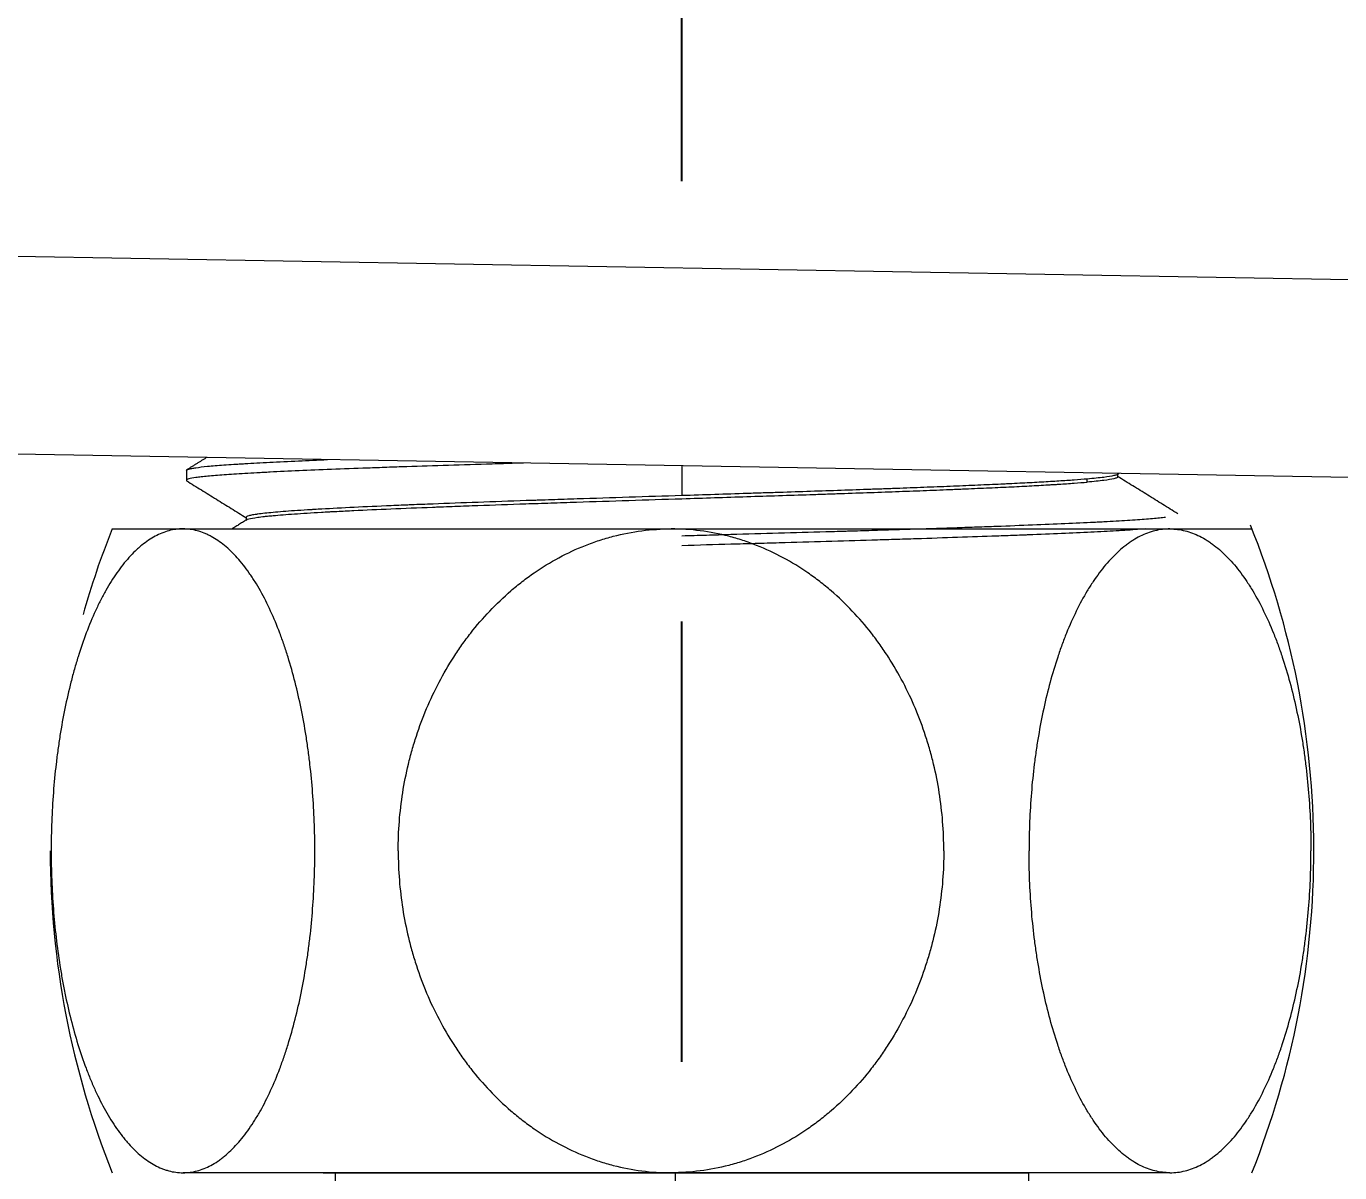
# Model space of a CAD drawing. Header units: millimetres. Extents: x 13235 to 13829, y -4257 to -3417.
# Drawn here: x 13715.35 to 13721.98, y -3960.53 to -3954.74 of the extents above; entities that cross this region are included whole.
import ezdxf

# ---------------------------------------------------------------- set-up
doc = ezdxf.new("R2010")
doc.units = ezdxf.units.MM
doc.header["$LTSCALE"] = 0.1
doc.linetypes.add('CENTER2', pattern=[28.575, 19.05, -3.175, 3.175, -3.175])
doc.linetypes.add('HIDDENX2', pattern=[19.05, 12.7, -6.35])
doc.layers.get('0').update_dxf_attribs({"lineweight": 15})
doc.layers.add('DIM', color=3, linetype='Continuous', lineweight=9)
doc.layers.add('HIDDEN', color=8, linetype='HIDDENX2')
doc.styles.add('ARIAL', font='arial.ttf')
doc.dimstyles.new('사본 ISO-25', dxfattribs={"dimtxt": 4, "dimasz": 3.5, "dimexe": 0.5, "dimexo": 0.625, "dimgap": 1.5, "dimtad": 1, "dimtih": 1, "dimtoh": 1, "dimdec": 1, "dimlfac": 4, "dimdsep": 46, "dimtxsty": 'ARIAL', "dimcen": 0, "dimclrd": 3, "dimclre": 3, "dimclrt": 3, "dimadec": 1, "dimazin": 0, "dimtfac": 1, "dimtdec": 1, "dimtmove": 0, "dimatfit": 3, "dimfxl": 1.25, "dimtfill": 1, "dimarcsym": 0})

# ---------------------------------------------------------------- blocks, each defined once
blk = doc.blocks.new('*D109')
at = {"layer": 'Defpoints', "color": 0, "transparency": 16777216}
for p in [(13687.3852, -3954.9295), (13734.0037, -4000.1196), (13734.0037, -4000.1196)]:
    blk.add_point(p, dxfattribs=at)
at = {"layer": 'DIM', "color": 3, "lineweight": -2, "transparency": 16777216}
for p, q in [((13687.3852, -3955.5545), (13687.3852, -4000.6196)), ((13734.0037, -3999.4946), (13734.0037, -3999.6196)), ((13690.8852, -4000.1196), (13702.6187, -4000.1196)), ((13730.5037, -4000.1196), (13718.7702, -4000.1196))]:
    blk.add_line(p, q, dxfattribs=at)
at = {"layer": 'DIM', "color": 3, "transparency": 16777216}
for points in [[(13690.8852, -3999.5363), (13690.8852, -4000.703), (13687.3852, -4000.1196)], [(13730.5037, -3999.5363), (13730.5037, -4000.703), (13734.0037, -4000.1196)]]:
    blk.add_solid(points, dxfattribs=at)
at = {"layer": 'DIM', "color": 3, "transparency": 16777216, "insert": (13710.6944, -4000.1196), "char_height": 4, "attachment_point": 5, "style": 'ARIAL', "bg_fill": 3, "box_fill_scale": 1.1, "bg_fill_color": 256, "bg_fill_true_color": 13158600, "bg_fill_transparency": 0}
blk.add_mtext('186.5', dxfattribs=at)

msp = doc.modelspace()

# ---------------------------------------------------------------- linework, layer by layer
at = {"linetype": 'Continuous', "lineweight": 13, "extrusion": (-1, -2.22045e-16, 0)}
msp.add_line((13701.8234, -3955.6689), (13734.0072, -3956.2307), dxfattribs=at)
msp.add_line((13701.8234, -3955.6689), (13734.0072, -3956.2307), dxfattribs=at)
at = {"linetype": 'Continuous', "lineweight": 18, "extrusion": (-1, -2.22045e-16, 0)}
for p, q in [((13734.0072, -3957.2305), (13701.8234, -3956.6688)), ((13734.0072, -3957.2305), (13701.8234, -3956.6688)), ((13716.1616, -3956.9857), (13716.1616, -3957.0359)), ((13718.6616, -3956.9627), (13718.6616, -3957.1129)), ((13720.8601, -3957.0186), (13720.8601, -3957.003)), ((13715.7866, -3957.2809), (13716.1446, -3957.2809)), ((13716.4632, -3957.2229), (13716.4632, -3957.2384)), ((13718.6062, -3960.5309), (13716.1446, -3960.5309)), ((13716.9116, -3960.5309), (13716.9116, -3960.6261)), ((13716.9116, -3960.5309), (13718.6279, -3960.5309)), ((13721.1233, -3960.5309), (13718.6062, -3960.5309)), ((13718.6279, -3960.5309), (13720.4116, -3960.5309)), ((13720.4116, -3961.8241), (13720.4116, -3960.5309))]:
    msp.add_line(p, q, dxfattribs=at)
at = {"linetype": 'Continuous', "lineweight": 18}
for centre, start_param, end_param in [((13719.8552, -3958.9059), 1.190819, 1.295117), ((13719.8552, -3958.906), 1.570795, 1.950766)]:
    msp.add_ellipse(centre, major_axis=(0, 4.3812), ratio=0.999814, start_param=start_param, end_param=end_param, dxfattribs=at)
for points, knots in [([(13716.1616, -3956.9856), (13716.1617, -3956.9834), (13716.1656, -3956.9811), (13716.1745, -3956.9786), (13716.1756, -3956.9783), (13716.1778, -3956.9777), (13716.179, -3956.9774), (13716.1828, -3956.9766), (13716.1911, -3956.9748), (13716.2016, -3956.9731), (13716.2255, -3956.9697), (13716.2453, -3956.9674), (13716.2924, -3956.9628), (13716.3198, -3956.9605), (13716.3667, -3956.9571), (13716.3833, -3956.956), (13716.4097, -3956.9542), (13716.4188, -3956.9537), (13716.4373, -3956.9525), (13716.4467, -3956.9519), (13716.4951, -3956.9491), (13716.5371, -3956.9468), (13716.6275, -3956.9422), (13716.676, -3956.9399), (13716.7738, -3956.9356), (13716.8225, -3956.9336), (13716.8738, -3956.9315)], [0, 0, 0, 0, 0.125213, 0.125213, 0.141079, 0.141079, 0.156945, 0.156945, 0.188677, 0.252141, 0.252141, 0.379069, 0.379069, 0.505997, 0.505997, 0.569461, 0.569461, 0.601192, 0.601192, 0.632924, 0.632924, 0.759852, 0.759852, 0.88678, 0.88678, 1, 1, 1, 1]), ([(13717.8622, -3956.9488), (13717.8577, -3956.9489), (13717.8532, -3956.949), (13717.839, -3956.9494), (13717.8292, -3956.9497), (13717.7807, -3956.9512), (13717.7423, -3956.9523), (13717.6288, -3956.9557), (13717.4814, -3956.9603), (13717.3416, -3956.9649), (13717.2397, -3956.9683), (13717.2062, -3956.9695), (13717.1567, -3956.9712), (13717.1404, -3956.9718), (13717.1079, -3956.9729), (13717.0918, -3956.9735), (13717.0121, -3956.9763), (13716.9515, -3956.9786), (13716.8362, -3956.9832), (13716.7815, -3956.9855), (13716.6781, -3956.9901), (13716.6293, -3956.9923), (13716.5722, -3956.9952), (13716.561, -3956.9958), (13716.5444, -3956.9966), (13716.539, -3956.9969), (13716.5281, -3956.9975), (13716.5014, -3956.9989), (13716.4761, -3957.0004), (13716.4183, -3957.0038), (13716.3834, -3957.0061), (13716.3211, -3957.0107), (13716.2936, -3957.013), (13716.2579, -3957.0164), (13716.2469, -3957.0175), (13716.2319, -3957.0192), (13716.2271, -3957.0198), (13716.2181, -3957.021), (13716.2138, -3957.0215), (13716.1937, -3957.0244), (13716.1817, -3957.0267), (13716.1657, -3957.0313), (13716.1617, -3957.0336), (13716.1616, -3957.037), (13716.1625, -3957.038), (13716.1643, -3957.0391)], [0, 0, 0, 0, 0.004368, 0.004368, 0.013863, 0.013863, 0.051844, 0.051844, 0.127806, 0.203768, 0.203768, 0.241749, 0.241749, 0.260739, 0.260739, 0.279729, 0.279729, 0.355691, 0.355691, 0.431653, 0.431653, 0.507615, 0.507615, 0.526605, 0.526605, 0.536101, 0.536101, 0.545596, 0.583577, 0.583577, 0.659539, 0.659539, 0.735501, 0.735501, 0.773481, 0.773481, 0.792472, 0.792472, 0.811462, 0.811462, 0.887424, 0.887424, 0.963386, 0.963386, 1, 1, 1, 1]), ([(13720.8569, -3957.0068), (13720.8562, -3957.0072), (13720.8554, -3957.0076), (13720.8528, -3957.0087), (13720.8509, -3957.0094), (13720.8463, -3957.0109), (13720.8437, -3957.0116), (13720.8288, -3957.0151), (13720.8116, -3957.018), (13720.7666, -3957.0237), (13720.7388, -3957.0265), (13720.7057, -3957.0294)], [0, 0, 0, 0, 0.055355, 0.055355, 0.14982, 0.14982, 0.244284, 0.244284, 0.622142, 0.622142, 1, 1, 1, 1]), ([(13720.8571, -3957.0149), (13720.8595, -3957.0164), (13720.8604, -3957.0178), (13720.8595, -3957.0207), (13720.8576, -3957.0221), (13720.8528, -3957.0243), (13720.8509, -3957.025), (13720.8463, -3957.0264), (13720.8437, -3957.0271), (13720.8288, -3957.0307), (13720.8116, -3957.0335), (13720.7666, -3957.0392), (13720.7388, -3957.0421), (13720.7057, -3957.0449)], [0, 0, 0, 0, 0.147183, 0.147183, 0.289319, 0.289319, 0.360387, 0.360387, 0.431456, 0.431456, 0.715728, 0.715728, 1, 1, 1, 1]), ([(13720.7057, -3957.0294), (13720.6854, -3957.0311), (13720.6412, -3957.0346), (13720.5644, -3957.0398), (13720.5064, -3957.0433), (13720.4449, -3957.0468), (13720.4124, -3957.0485), (13720.361, -3957.0511), (13720.3434, -3957.052), (13720.3164, -3957.0533), (13720.3073, -3957.0537), (13720.2889, -3957.0546), (13720.2426, -3957.0568), (13720.1556, -3957.0607), (13720.073, -3957.0642), (13719.9879, -3957.0676), (13719.9441, -3957.0694), (13719.8539, -3957.0728), (13719.8075, -3957.0746), (13719.7478, -3957.0768), (13719.7358, -3957.0772), (13719.7117, -3957.0781), (13719.6755, -3957.0794), (13719.6388, -3957.0807), (13719.565, -3957.0833), (13719.515, -3957.085), (13719.4138, -3957.0885), (13719.3625, -3957.0903), (13719.2584, -3957.0937), (13719.2057, -3957.0954), (13719.1256, -3957.098), (13719.0988, -3957.0989), (13719.0582, -3957.1002), (13719.0446, -3957.1007), (13719.0174, -3957.1015), (13718.9495, -3957.1037), (13718.8267, -3957.1077), (13718.7168, -3957.1112), (13718.6616, -3957.1129)], [0, 0, 0, 0, 0.0625, 0.125, 0.1875, 0.1875, 0.25, 0.25, 0.28125, 0.28125, 0.296875, 0.296875, 0.3125, 0.375, 0.4375, 0.4375, 0.5, 0.5, 0.5625, 0.5625, 0.578125, 0.578125, 0.59375, 0.625, 0.625, 0.6875, 0.6875, 0.75, 0.75, 0.8125, 0.8125, 0.84375, 0.84375, 0.859375, 0.859375, 0.875, 0.9375, 1, 1, 1, 1]), ([(13718.6616, -3957.1285), (13718.7168, -3957.1269), (13718.7716, -3957.125), (13718.8805, -3957.1214), (13718.9887, -3957.1179), (13719.149, -3957.1127), (13719.2545, -3957.1093), (13719.3331, -3957.1067), (13719.3592, -3957.1058), (13719.3982, -3957.1045), (13719.4112, -3957.1041), (13719.437, -3957.1032), (13719.5012, -3957.1011), (13719.6138, -3957.0972), (13719.7582, -3957.092), (13719.8505, -3957.0885), (13719.9408, -3957.085), (13719.985, -3957.0833), (13720.039, -3957.0811), (13720.0497, -3957.0806), (13720.0709, -3957.0798), (13720.1025, -3957.0784), (13720.1331, -3957.0771), (13720.1933, -3957.0745), (13720.2705, -3957.0711), (13720.3773, -3957.0659), (13720.4424, -3957.0624), (13720.489, -3957.0598), (13720.5041, -3957.0589), (13720.5262, -3957.0576), (13720.5335, -3957.0572), (13720.5478, -3957.0563), (13720.583, -3957.0541), (13720.6411, -3957.0502), (13720.6854, -3957.0467), (13720.7057, -3957.0449)], [0, 0, 0, 0, 0.0625, 0.0625, 0.125, 0.1875, 0.25, 0.25, 0.28125, 0.28125, 0.296875, 0.296875, 0.3125, 0.375, 0.4375, 0.5, 0.5, 0.5625, 0.5625, 0.578125, 0.578125, 0.59375, 0.625, 0.625, 0.6875, 0.75, 0.8125, 0.8125, 0.84375, 0.84375, 0.859375, 0.859375, 0.875, 0.9375, 1, 1, 1, 1]), ([(13718.6616, -3957.1129), (13718.5716, -3957.1158), (13718.4825, -3957.1186), (13718.3062, -3957.1243), (13718.2189, -3957.1271), (13718.0893, -3957.1314), (13718.0464, -3957.1328), (13717.9823, -3957.1349), (13717.961, -3957.1356), (13717.9291, -3957.1367), (13717.9185, -3957.1371), (13717.8974, -3957.1378), (13717.8869, -3957.1381), (13717.7927, -3957.1413), (13717.7117, -3957.1441), (13717.5548, -3957.1498), (13717.4789, -3957.1527), (13717.3691, -3957.1569), (13717.3332, -3957.1583), (13717.2891, -3957.1601), (13717.2803, -3957.1605), (13717.2629, -3957.1612), (13717.237, -3957.1623), (13717.2116, -3957.1633), (13717.1285, -3957.1669), (13717.066, -3957.1697), (13716.9491, -3957.1754), (13716.8946, -3957.1782), (13716.8317, -3957.1817), (13716.8194, -3957.1825), (13716.8013, -3957.1835), (13716.7953, -3957.1839), (13716.7835, -3957.1846), (13716.7544, -3957.1864), (13716.7274, -3957.1881), (13716.6662, -3957.1924), (13716.6305, -3957.1952), (13716.5689, -3957.2009), (13716.543, -3957.2037), (13716.5198, -3957.2069), (13716.5172, -3957.2073), (13716.5124, -3957.208), (13716.5054, -3957.2091), (13716.4992, -3957.2101), (13716.4877, -3957.2123), (13716.4815, -3957.2137), (13716.4676, -3957.2177), (13716.4631, -3957.2203), (13716.4632, -3957.2229)], [0, 0, 0, 0, 0.077416, 0.077416, 0.154832, 0.154832, 0.19354, 0.19354, 0.212894, 0.212894, 0.222571, 0.222571, 0.232248, 0.232248, 0.309664, 0.309664, 0.387079, 0.387079, 0.425787, 0.425787, 0.435464, 0.435464, 0.445141, 0.464495, 0.464495, 0.541911, 0.541911, 0.619327, 0.619327, 0.638681, 0.638681, 0.648358, 0.648358, 0.658035, 0.696743, 0.696743, 0.774159, 0.774159, 0.851575, 0.851575, 0.861252, 0.861252, 0.870929, 0.890283, 0.890283, 0.928991, 0.928991, 1, 1, 1, 1]), ([(13716.4632, -3957.2384), (13716.4631, -3957.2358), (13716.4676, -3957.2333), (13716.4862, -3957.2279), (13716.5012, -3957.2251), (13716.5318, -3957.2208), (13716.5434, -3957.2194), (13716.5596, -3957.2176), (13716.5629, -3957.2172), (13716.5697, -3957.2165), (13716.5802, -3957.2154), (13716.5913, -3957.2144), (13716.6299, -3957.2108), (13716.6657, -3957.208), (13716.7468, -3957.2024), (13716.7922, -3957.1995), (13716.855, -3957.196), (13716.8678, -3957.1953), (13716.8876, -3957.1942), (13716.8943, -3957.1938), (13716.9077, -3957.1931), (13716.9417, -3957.1913), (13716.9772, -3957.1895), (13717.0651, -3957.1853), (13717.1275, -3957.1825), (13717.2597, -3957.1768), (13717.3295, -3957.174), (13717.4124, -3957.1708), (13717.4216, -3957.1704), (13717.4403, -3957.1697), (13717.4683, -3957.1686), (13717.4967, -3957.1675), (13717.5539, -3957.1654), (13717.5926, -3957.164), (13717.7105, -3957.1598), (13717.7912, -3957.157), (13717.9158, -3957.1527), (13717.9578, -3957.1513), (13718.0218, -3957.1491), (13718.0433, -3957.1484), (13718.0865, -3957.147), (13718.1082, -3957.1463), (13718.2172, -3957.1427), (13718.3051, -3957.1399), (13718.4823, -3957.1342), (13718.5716, -3957.1313), (13718.6616, -3957.1285)], [0, 0, 0, 0, 0.070469, 0.070469, 0.14793, 0.14793, 0.18666, 0.18666, 0.196343, 0.196343, 0.206026, 0.225391, 0.225391, 0.302852, 0.302852, 0.380313, 0.380313, 0.399678, 0.399678, 0.40936, 0.40936, 0.419043, 0.457774, 0.457774, 0.535234, 0.535234, 0.612695, 0.612695, 0.622378, 0.622378, 0.632061, 0.651426, 0.651426, 0.690156, 0.690156, 0.767617, 0.767617, 0.806348, 0.806348, 0.825713, 0.825713, 0.845078, 0.845078, 0.922539, 0.922539, 1, 1, 1, 1]), ([(13716.1446, -3957.2809), (13716.1205, -3957.2809), (13716.0968, -3957.2842), (13716.05, -3957.2966), (13716.0269, -3957.3059), (13715.9813, -3957.3304), (13715.9588, -3957.3455), (13715.9337, -3957.3659), (13715.931, -3957.3682), (13715.9254, -3957.3729), (13715.9227, -3957.3753), (13715.9144, -3957.3827), (13715.898, -3957.3978), (13715.8821, -3957.4143), (13715.8508, -3957.4491), (13715.8306, -3957.4747), (13715.7918, -3957.5302), (13715.773, -3957.5602), (13715.7504, -3957.6004), (13715.7459, -3957.6085), (13715.7371, -3957.6251), (13715.7327, -3957.6336), (13715.7197, -3957.6592), (13715.7113, -3957.6766), (13715.6867, -3957.7301), (13715.6712, -3957.7673), (13715.642, -3957.8446), (13715.6283, -3957.8846), (13715.6121, -3957.9364), (13715.609, -3957.9469), (13715.6027, -3957.968), (13715.5996, -3957.9786), (13715.5906, -3958.0107), (13715.5848, -3958.0322), (13715.5682, -3958.0975), (13715.5581, -3958.1419), (13715.5397, -3958.2321), (13715.5314, -3958.278), (13715.5203, -3958.3479), (13715.5151, -3958.3832), (13715.5104, -3958.4189), (13715.5074, -3958.4428), (13715.5059, -3958.4548), (13715.4989, -3958.5149), (13715.4943, -3958.5632), (13715.4869, -3958.6604), (13715.4813, -3958.7579), (13715.4795, -3958.8565), (13715.4795, -3958.9059)], [0, 0, 0, 0, 0.0625, 0.0625, 0.125, 0.125, 0.1875, 0.1875, 0.195312, 0.195312, 0.203125, 0.203125, 0.21875, 0.25, 0.25, 0.3125, 0.3125, 0.375, 0.375, 0.390625, 0.390625, 0.40625, 0.40625, 0.4375, 0.4375, 0.5, 0.5, 0.5625, 0.5625, 0.578125, 0.578125, 0.59375, 0.59375, 0.625, 0.625, 0.6875, 0.6875, 0.75, 0.75, 0.78125, 0.796875, 0.796875, 0.8125, 0.8125, 0.875, 0.875, 0.9375, 1, 1, 1, 1]), ([(13716.8097, -3958.9059), (13716.8097, -3958.8564), (13716.8078, -3958.758), (13716.7995, -3958.6121), (13716.7903, -3958.516), (13716.782, -3958.4443), (13716.7775, -3958.4086), (13716.7725, -3958.373), (13716.769, -3958.3493), (13716.7672, -3958.3376), (13716.7579, -3958.2789), (13716.7496, -3958.2329), (13716.7312, -3958.1426), (13716.7211, -3958.0984), (13716.6991, -3958.0118), (13716.6873, -3957.9695), (13716.668, -3957.9074), (13716.6613, -3957.8869), (13716.6509, -3957.8566), (13716.6474, -3957.8466), (13716.6403, -3957.8268), (13716.6367, -3957.8169), (13716.6183, -3957.7684), (13716.6029, -3957.7312), (13716.5704, -3957.6602), (13716.5533, -3957.6263), (13716.5264, -3957.5783), (13716.5172, -3957.5627), (13716.503, -3957.54), (13716.4983, -3957.5326), (13716.4886, -3957.5179), (13716.4837, -3957.5107), (13716.4591, -3957.4755), (13716.4389, -3957.4498), (13716.3974, -3957.4035), (13716.376, -3957.3828), (13716.3322, -3957.3469), (13716.3097, -3957.3315), (13716.2808, -3957.3159), (13716.275, -3957.3129), (13716.2633, -3957.3074), (13716.2574, -3957.3048), (13716.2398, -3957.2977), (13716.228, -3957.2937), (13716.1925, -3957.2842), (13716.1686, -3957.2809), (13716.1446, -3957.2809)], [0, 0, 0, 0, 0.0625, 0.125, 0.1875, 0.1875, 0.21875, 0.234375, 0.234375, 0.25, 0.25, 0.3125, 0.3125, 0.375, 0.375, 0.4375, 0.4375, 0.46875, 0.46875, 0.484375, 0.484375, 0.5, 0.5, 0.5625, 0.5625, 0.625, 0.625, 0.65625, 0.65625, 0.671875, 0.671875, 0.6875, 0.6875, 0.75, 0.75, 0.8125, 0.8125, 0.875, 0.875, 0.890625, 0.890625, 0.90625, 0.90625, 0.9375, 0.9375, 1, 1, 1, 1]), ([(13716.1446, -3957.2809), (13716.1751, -3957.2809), (13716.2396, -3957.2809), (13716.3462, -3957.2809), (13716.4627, -3957.2809), (13716.5469, -3957.2809), (13716.6017, -3957.2809), (13716.6127, -3957.2809), (13716.635, -3957.2809), (13716.6686, -3957.2809), (13716.703, -3957.2809), (13716.7725, -3957.2809), (13716.8677, -3957.2809), (13717.0176, -3957.2809), (13717.1747, -3957.2809), (13717.2841, -3957.2809), (13717.3541, -3957.2809), (13717.3682, -3957.2809), (13717.3965, -3957.2809), (13717.4107, -3957.2809), (13717.4534, -3957.2809), (13717.482, -3957.2809), (13717.5683, -3957.2809), (13717.6846, -3957.2809), (13717.8625, -3957.2809), (13718.0439, -3957.2809), (13718.1671, -3957.2809), (13718.2604, -3957.2809), (13718.2917, -3957.2809), (13718.3545, -3957.2809), (13718.3859, -3957.2809), (13718.4803, -3957.2809), (13718.5433, -3957.2809), (13718.6065, -3957.2809)], [0, 0, 0, 0, 0.0625, 0.125, 0.1875, 0.25, 0.25, 0.265625, 0.265625, 0.28125, 0.3125, 0.3125, 0.375, 0.4375, 0.5, 0.5625, 0.5625, 0.578125, 0.578125, 0.59375, 0.59375, 0.625, 0.625, 0.6875, 0.75, 0.8125, 0.875, 0.875, 0.90625, 0.90625, 0.9375, 0.9375, 1, 1, 1, 1]), ([(13717.2301, -3958.9059), (13717.2301, -3958.8565), (13717.234, -3958.7581), (13717.2511, -3958.6124), (13717.2701, -3958.5164), (13717.2872, -3958.4448), (13717.2965, -3958.4092), (13717.3069, -3958.3737), (13717.3141, -3958.3501), (13717.3178, -3958.3383), (13717.3371, -3958.2795), (13717.3543, -3958.2334), (13717.3924, -3958.1429), (13717.4133, -3958.0986), (13717.4588, -3958.0119), (13717.4835, -3957.9694), (13717.5168, -3957.9176), (13717.5236, -3957.9073), (13717.5374, -3957.8868), (13717.5444, -3957.8766), (13717.5659, -3957.8463), (13717.5806, -3957.8265), (13717.6261, -3957.7683), (13717.6581, -3957.7311), (13717.7256, -3957.6599), (13717.761, -3957.626), (13717.8078, -3957.5857), (13717.8172, -3957.5777), (13717.8364, -3957.5621), (13717.8461, -3957.5544), (13717.8754, -3957.5316), (13717.8953, -3957.5171), (13717.956, -3957.4751), (13717.9978, -3957.4495), (13718.0841, -3957.4031), (13718.1286, -3957.3823), (13718.1861, -3957.3595), (13718.1978, -3957.3552), (13718.2211, -3957.3468), (13718.2328, -3957.3427), (13718.2679, -3957.3313), (13718.2915, -3957.3244), (13718.3627, -3957.3059), (13718.4107, -3957.2966), (13718.5078, -3957.2841), (13718.5569, -3957.2809), (13718.6065, -3957.2809)], [0, 0, 0, 0, 0.0625, 0.125, 0.1875, 0.1875, 0.21875, 0.234375, 0.234375, 0.25, 0.25, 0.3125, 0.3125, 0.375, 0.375, 0.4375, 0.4375, 0.453125, 0.453125, 0.46875, 0.46875, 0.5, 0.5, 0.5625, 0.5625, 0.625, 0.625, 0.640625, 0.640625, 0.65625, 0.65625, 0.6875, 0.6875, 0.75, 0.75, 0.8125, 0.8125, 0.828125, 0.828125, 0.84375, 0.84375, 0.875, 0.875, 0.9375, 0.9375, 1, 1, 1, 1]), ([(13719.9824, -3958.9059), (13719.9824, -3958.8565), (13719.9785, -3958.7581), (13719.9614, -3958.6124), (13719.9424, -3958.5165), (13719.9253, -3958.4449), (13719.916, -3958.4093), (13719.9056, -3958.3738), (13719.8984, -3958.3502), (13719.8947, -3958.3384), (13719.8755, -3958.2797), (13719.8583, -3958.2335), (13719.8202, -3958.1431), (13719.7993, -3958.0988), (13719.7538, -3958.0121), (13719.7292, -3957.9696), (13719.6959, -3957.9178), (13719.6891, -3957.9075), (13719.6753, -3957.887), (13719.6682, -3957.8768), (13719.6468, -3957.8465), (13719.632, -3957.8267), (13719.5866, -3957.7685), (13719.5546, -3957.7313), (13719.4872, -3957.6602), (13719.4517, -3957.6262), (13719.405, -3957.5859), (13719.3956, -3957.578), (13719.3764, -3957.5623), (13719.3667, -3957.5546), (13719.3374, -3957.5319), (13719.3175, -3957.5173), (13719.2568, -3957.4753), (13719.2151, -3957.4497), (13719.1288, -3957.4033), (13719.0843, -3957.3825), (13719.0268, -3957.3597), (13719.0152, -3957.3553), (13718.9919, -3957.3469), (13718.9802, -3957.3429), (13718.945, -3957.3314), (13718.9214, -3957.3245), (13718.8503, -3957.306), (13718.8023, -3957.2967), (13718.7053, -3957.2842), (13718.6562, -3957.281), (13718.6065, -3957.2809)], [0, 0, 0, 0, 0.0625, 0.125, 0.1875, 0.1875, 0.21875, 0.234375, 0.234375, 0.25, 0.25, 0.3125, 0.3125, 0.375, 0.375, 0.4375, 0.4375, 0.453125, 0.453125, 0.46875, 0.46875, 0.5, 0.5, 0.5625, 0.5625, 0.625, 0.625, 0.640625, 0.640625, 0.65625, 0.65625, 0.6875, 0.6875, 0.75, 0.75, 0.8125, 0.8125, 0.828125, 0.828125, 0.84375, 0.84375, 0.875, 0.875, 0.9375, 0.9375, 1, 1, 1, 1]), ([(13718.6065, -3957.2809), (13718.6697, -3957.2809), (13718.7956, -3957.2809), (13718.9831, -3957.2809), (13719.1691, -3957.2809), (13719.2921, -3957.2809), (13719.3687, -3957.2809), (13719.384, -3957.2809), (13719.4145, -3957.2809), (13719.4601, -3957.2809), (13719.5053, -3957.2809), (13719.5949, -3957.2809), (13719.7127, -3957.2809), (13719.8844, -3957.2809), (13720.0512, -3957.2809), (13720.159, -3957.2809), (13720.2253, -3957.2809), (13720.2385, -3957.2809), (13720.2648, -3957.2809), (13720.2779, -3957.2809), (13720.3169, -3957.2809), (13720.3425, -3957.2809), (13720.4183, -3957.2809), (13720.5166, -3957.2809), (13720.6555, -3957.2809), (13720.7861, -3957.2809), (13720.8676, -3957.2809), (13720.9265, -3957.2809), (13720.9458, -3957.2809), (13720.9836, -3957.2809), (13721.0021, -3957.2809), (13721.0563, -3957.2809), (13721.0906, -3957.2809), (13721.1233, -3957.2809)], [0, 0, 0, 0, 0.0625, 0.125, 0.1875, 0.25, 0.25, 0.265625, 0.265625, 0.28125, 0.3125, 0.3125, 0.375, 0.4375, 0.5, 0.5625, 0.5625, 0.578125, 0.578125, 0.59375, 0.59375, 0.625, 0.625, 0.6875, 0.75, 0.8125, 0.875, 0.875, 0.90625, 0.90625, 0.9375, 0.9375, 1, 1, 1, 1]), ([(13718.6616, -3957.3154), (13718.7029, -3957.3144), (13718.744, -3957.3132), (13718.8259, -3957.3108), (13718.8667, -3957.3096), (13718.9885, -3957.3061), (13719.069, -3957.3038), (13719.2288, -3957.2993), (13719.308, -3957.297), (13719.4061, -3957.2942), (13719.4355, -3957.2933), (13719.4648, -3957.2925), (13719.4843, -3957.2919), (13719.4941, -3957.2916), (13719.5426, -3957.2902), (13719.5809, -3957.2891), (13719.6945, -3957.2857), (13719.8419, -3957.2812), (13719.9817, -3957.2766), (13720.0836, -3957.2731), (13720.117, -3957.272), (13720.1665, -3957.2702), (13720.1829, -3957.2697), (13720.2154, -3957.2685), (13720.2315, -3957.2679), (13720.3112, -3957.265), (13720.3718, -3957.2627), (13720.4871, -3957.2582), (13720.5418, -3957.2559), (13720.6452, -3957.2514), (13720.6939, -3957.2491), (13720.751, -3957.2462), (13720.7623, -3957.2456), (13720.7788, -3957.2447), (13720.7843, -3957.2444), (13720.7951, -3957.2439), (13720.8219, -3957.2424), (13720.8472, -3957.241), (13720.905, -3957.2376), (13720.9747, -3957.233), (13721.0297, -3957.2285), (13721.0654, -3957.225), (13721.0764, -3957.2239), (13721.0914, -3957.2221), (13721.0961, -3957.2216), (13721.1007, -3957.221), (13721.1007, -3957.221), (13721.1008, -3957.221)], [0, 0, 0, 0, 0.036358, 0.036358, 0.072717, 0.072717, 0.145433, 0.145433, 0.21815, 0.21815, 0.236329, 0.245419, 0.245419, 0.254508, 0.254508, 0.290867, 0.290867, 0.363583, 0.4363, 0.4363, 0.472659, 0.472659, 0.490838, 0.490838, 0.509017, 0.509017, 0.581734, 0.581734, 0.65445, 0.65445, 0.727167, 0.727167, 0.745346, 0.745346, 0.754436, 0.754436, 0.763525, 0.799884, 0.799884, 0.8726, 0.945317, 0.945317, 0.981675, 0.981675, 0.999855, 0.999855, 1, 1, 1, 1]), ([(13721.0005, -3957.281), (13720.9914, -3957.2817), (13720.982, -3957.2824), (13720.9565, -3957.2843), (13720.9399, -3957.2854), (13720.9135, -3957.2872), (13720.9045, -3957.2877), (13720.886, -3957.2889), (13720.8765, -3957.2895), (13720.8282, -3957.2924), (13720.7862, -3957.2947), (13720.6957, -3957.2992), (13720.6473, -3957.3015), (13720.5439, -3957.306), (13720.489, -3957.3083), (13720.4234, -3957.3109), (13720.4161, -3957.3112), (13720.4013, -3957.3118), (13720.3791, -3957.3127), (13720.3264, -3957.3147), (13720.2799, -3957.3164), (13720.1853, -3957.3198), (13720.0545, -3957.3244), (13719.9147, -3957.3289), (13719.8063, -3957.3324), (13719.7696, -3957.3335), (13719.695, -3957.3358), (13719.6574, -3957.337), (13719.5438, -3957.3405), (13719.4669, -3957.3427), (13719.3111, -3957.3473), (13719.2322, -3957.3495), (13719.1121, -3957.353), (13719.0718, -3957.3541), (13719.011, -3957.3558), (13718.9906, -3957.3564), (13718.9498, -3957.3576), (13718.9293, -3957.3582), (13718.8266, -3957.3611), (13718.7442, -3957.3634), (13718.6616, -3957.3657)], [0, 0, 0, 0, 0.025499, 0.025499, 0.066104, 0.066104, 0.086406, 0.086406, 0.106708, 0.106708, 0.187916, 0.187916, 0.269125, 0.269125, 0.350333, 0.350333, 0.360484, 0.360484, 0.370635, 0.390937, 0.431541, 0.431541, 0.51275, 0.593958, 0.593958, 0.634562, 0.634562, 0.675166, 0.675166, 0.756375, 0.756375, 0.837583, 0.837583, 0.878187, 0.878187, 0.89849, 0.89849, 0.918792, 0.918792, 1, 1, 1, 1]), ([(13721.1233, -3957.2809), (13721.0976, -3957.2809), (13721.0723, -3957.2842), (13721.0221, -3957.2967), (13720.9973, -3957.306), (13720.9606, -3957.3244), (13720.9484, -3957.3313), (13720.9302, -3957.3428), (13720.9242, -3957.3468), (13720.9121, -3957.3552), (13720.9061, -3957.3596), (13720.8764, -3957.3824), (13720.8534, -3957.4032), (13720.8088, -3957.4496), (13720.7872, -3957.4752), (13720.7559, -3957.5172), (13720.7456, -3957.5318), (13720.7305, -3957.5545), (13720.7254, -3957.5622), (13720.7155, -3957.5779), (13720.7107, -3957.5858), (13720.6865, -3957.6261), (13720.6682, -3957.66), (13720.6333, -3957.7312), (13720.6168, -3957.7684), (13720.5933, -3957.8266), (13720.5857, -3957.8464), (13720.5746, -3957.8767), (13720.571, -3957.8869), (13720.5639, -3957.9074), (13720.5603, -3957.9177), (13720.5431, -3957.9695), (13720.5304, -3958.012), (13720.5069, -3958.0987), (13720.4961, -3958.143), (13720.4764, -3958.2335), (13720.4675, -3958.2796), (13720.4576, -3958.3384), (13720.4557, -3958.3502), (13720.452, -3958.3738), (13720.4466, -3958.4092), (13720.4418, -3958.4449), (13720.4329, -3958.5164), (13720.4231, -3958.6124), (13720.4143, -3958.7581), (13720.4123, -3958.8565), (13720.4123, -3958.9059)], [0, 0, 0, 0, 0.0625, 0.0625, 0.125, 0.125, 0.15625, 0.15625, 0.171875, 0.171875, 0.1875, 0.1875, 0.25, 0.25, 0.3125, 0.3125, 0.34375, 0.34375, 0.359375, 0.359375, 0.375, 0.375, 0.4375, 0.4375, 0.5, 0.5, 0.53125, 0.53125, 0.546875, 0.546875, 0.5625, 0.5625, 0.625, 0.625, 0.6875, 0.6875, 0.75, 0.75, 0.765625, 0.765625, 0.78125, 0.8125, 0.8125, 0.875, 0.9375, 1, 1, 1, 1]), ([(13721.1233, -3957.2809), (13721.156, -3957.2809), (13721.2174, -3957.2809), (13721.2982, -3957.2809), (13721.3678, -3957.2809), (13721.4066, -3957.2809), (13721.4285, -3957.2809), (13721.4327, -3957.2809), (13721.441, -3957.2809), (13721.453, -3957.2809), (13721.4638, -3957.2809), (13721.4838, -3957.2809), (13721.5065, -3957.2809), (13721.5283, -3957.2809), (13721.5358, -3957.2809), (13721.5366, -3957.2809), (13721.5366, -3957.2809)], [0, 0, 0, 0, 0.120708, 0.241416, 0.362124, 0.482832, 0.482832, 0.513009, 0.513009, 0.543186, 0.60354, 0.60354, 0.724248, 0.844956, 0.965664, 1, 1, 1, 1]), ([(13721.1233, -3957.2809), (13721.149, -3957.2809), (13721.1743, -3957.2842), (13721.2245, -3957.2967), (13721.2493, -3957.306), (13721.286, -3957.3244), (13721.2982, -3957.3313), (13721.3164, -3957.3428), (13721.3224, -3957.3468), (13721.3345, -3957.3552), (13721.3405, -3957.3596), (13721.3702, -3957.3824), (13721.3932, -3957.4032), (13721.4378, -3957.4496), (13721.4594, -3957.4752), (13721.4907, -3957.5172), (13721.501, -3957.5318), (13721.5161, -3957.5545), (13721.5212, -3957.5622), (13721.5311, -3957.5779), (13721.5359, -3957.5858), (13721.5601, -3957.6261), (13721.5784, -3957.66), (13721.6133, -3957.7312), (13721.6298, -3957.7684), (13721.6533, -3957.8266), (13721.6609, -3957.8464), (13721.672, -3957.8767), (13721.6756, -3957.8869), (13721.6827, -3957.9074), (13721.6862, -3957.9177), (13721.7035, -3957.9695), (13721.7162, -3958.012), (13721.7397, -3958.0987), (13721.7505, -3958.143), (13721.7702, -3958.2335), (13721.7791, -3958.2796), (13721.789, -3958.3384), (13721.7909, -3958.3502), (13721.7946, -3958.3738), (13721.8, -3958.4092), (13721.8048, -3958.4449), (13721.8137, -3958.5164), (13721.8235, -3958.6124), (13721.8323, -3958.7581), (13721.8343, -3958.8565), (13721.8343, -3958.9059)], [0, 0, 0, 0, 0.0625, 0.0625, 0.125, 0.125, 0.15625, 0.15625, 0.171875, 0.171875, 0.1875, 0.1875, 0.25, 0.25, 0.3125, 0.3125, 0.34375, 0.34375, 0.359375, 0.359375, 0.375, 0.375, 0.4375, 0.4375, 0.5, 0.5, 0.53125, 0.53125, 0.546875, 0.546875, 0.5625, 0.5625, 0.625, 0.625, 0.6875, 0.6875, 0.75, 0.75, 0.765625, 0.765625, 0.78125, 0.8125, 0.8125, 0.875, 0.9375, 1, 1, 1, 1]), ([(13721.5366, -3960.5309), (13721.64, -3960.2708), (13721.7966, -3959.7374), (13721.8766, -3958.8958), (13721.7928, -3958.0548), (13721.6338, -3957.5223), (13721.5294, -3957.2628)], [0, 0, 0, 0, 0.247784, 0.500109, 0.752377, 1, 1, 1, 1]), ([(13715.4795, -3958.9059), (13715.4795, -3958.9555), (13715.4813, -3959.0539), (13715.4896, -3959.1996), (13715.4988, -3959.2955), (13715.5098, -3959.3908), (13715.5163, -3959.4382), (13715.5256, -3959.4969), (13715.5275, -3959.5086), (13715.5314, -3959.532), (13715.5375, -3959.5668), (13715.5441, -3959.6011), (13715.5579, -3959.6689), (13715.568, -3959.7131), (13715.5899, -3959.7995), (13715.6017, -3959.8417), (13715.6272, -3959.924), (13715.6409, -3959.964), (13715.6592, -3960.0127), (13715.6629, -3960.0223), (13715.6705, -3960.0415), (13715.6743, -3960.051), (13715.686, -3960.0792), (13715.694, -3960.0976), (13715.7185, -3960.1512), (13715.7357, -3960.1851), (13715.7715, -3960.2492), (13715.7902, -3960.2793), (13715.8195, -3960.3214), (13715.8295, -3960.335), (13715.8449, -3960.3545), (13715.85, -3960.3608), (13715.8604, -3960.3732), (13715.8656, -3960.3792), (13715.8918, -3960.4084), (13715.9133, -3960.4292), (13715.9571, -3960.4652), (13715.9795, -3960.4804), (13716.0139, -3960.4991), (13716.0255, -3960.5046), (13716.0431, -3960.5117), (13716.049, -3960.5139), (13716.0608, -3960.5179), (13716.0668, -3960.5197), (13716.0966, -3960.5277), (13716.1205, -3960.5309), (13716.1446, -3960.5309)], [0, 0, 0, 0, 0.0625, 0.125, 0.1875, 0.1875, 0.25, 0.25, 0.265625, 0.265625, 0.28125, 0.3125, 0.3125, 0.375, 0.375, 0.4375, 0.4375, 0.5, 0.5, 0.515625, 0.515625, 0.53125, 0.53125, 0.5625, 0.5625, 0.625, 0.625, 0.6875, 0.6875, 0.71875, 0.71875, 0.734375, 0.734375, 0.75, 0.75, 0.8125, 0.8125, 0.875, 0.875, 0.90625, 0.90625, 0.921875, 0.921875, 0.9375, 0.9375, 1, 1, 1, 1]), ([(13716.1446, -3960.5309), (13716.1686, -3960.5309), (13716.1923, -3960.5277), (13716.2392, -3960.5152), (13716.2624, -3960.5059), (13716.2968, -3960.4874), (13716.3082, -3960.4805), (13716.3252, -3960.4691), (13716.3308, -3960.4651), (13716.3421, -3960.4566), (13716.3477, -3960.4523), (13716.3755, -3960.4295), (13716.397, -3960.4087), (13716.4387, -3960.3623), (13716.4589, -3960.3367), (13716.4882, -3960.2947), (13716.4979, -3960.2801), (13716.512, -3960.2574), (13716.5167, -3960.2497), (13716.526, -3960.234), (13716.5306, -3960.2261), (13716.5531, -3960.1858), (13716.5703, -3960.1519), (13716.6029, -3960.0807), (13716.6183, -3960.0435), (13716.6403, -3959.9853), (13716.6474, -3959.9655), (13716.6578, -3959.9352), (13716.6612, -3959.925), (13716.6679, -3959.9045), (13716.6712, -3959.8942), (13716.6873, -3959.8424), (13716.6992, -3959.7999), (13716.7212, -3959.7132), (13716.7313, -3959.6689), (13716.7497, -3959.5784), (13716.758, -3959.5323), (13716.7673, -3959.4735), (13716.7691, -3959.4617), (13716.7726, -3959.4381), (13716.7776, -3959.4026), (13716.7821, -3959.367), (13716.7904, -3959.2955), (13716.7995, -3959.1995), (13716.8078, -3959.0538), (13716.8097, -3958.9554), (13716.8097, -3958.9059)], [0, 0, 0, 0, 0.0625, 0.0625, 0.125, 0.125, 0.15625, 0.15625, 0.171875, 0.171875, 0.1875, 0.1875, 0.25, 0.25, 0.3125, 0.3125, 0.34375, 0.34375, 0.359375, 0.359375, 0.375, 0.375, 0.4375, 0.4375, 0.5, 0.5, 0.53125, 0.53125, 0.546875, 0.546875, 0.5625, 0.5625, 0.625, 0.625, 0.6875, 0.6875, 0.75, 0.75, 0.765625, 0.765625, 0.78125, 0.8125, 0.8125, 0.875, 0.9375, 1, 1, 1, 1]), ([(13717.2301, -3958.9059), (13717.2301, -3958.9554), (13717.234, -3959.0538), (13717.2511, -3959.1995), (13717.2701, -3959.2955), (13717.2872, -3959.367), (13717.2965, -3959.4026), (13717.3069, -3959.4381), (13717.3141, -3959.4617), (13717.3178, -3959.4735), (13717.337, -3959.5323), (13717.3542, -3959.5784), (13717.3923, -3959.6689), (13717.4132, -3959.7132), (13717.4587, -3959.7999), (13717.4834, -3959.8424), (13717.5167, -3959.8942), (13717.5235, -3959.9045), (13717.5373, -3959.925), (13717.5444, -3959.9352), (13717.5658, -3959.9655), (13717.5805, -3959.9853), (13717.626, -3960.0435), (13717.658, -3960.0807), (13717.7254, -3960.1519), (13717.7609, -3960.1858), (13717.8076, -3960.2261), (13717.8171, -3960.234), (13717.8362, -3960.2497), (13717.8459, -3960.2574), (13717.8753, -3960.2801), (13717.8952, -3960.2947), (13717.9558, -3960.3367), (13717.9976, -3960.3623), (13718.0839, -3960.4087), (13718.1284, -3960.4295), (13718.1859, -3960.4523), (13718.1975, -3960.4566), (13718.2208, -3960.4651), (13718.2325, -3960.4691), (13718.2677, -3960.4805), (13718.2913, -3960.4874), (13718.3624, -3960.5059), (13718.4104, -3960.5152), (13718.5075, -3960.5277), (13718.5566, -3960.5309), (13718.6062, -3960.5309)], [0, 0, 0, 0, 0.0625, 0.125, 0.1875, 0.1875, 0.21875, 0.234375, 0.234375, 0.25, 0.25, 0.3125, 0.3125, 0.375, 0.375, 0.4375, 0.4375, 0.453125, 0.453125, 0.46875, 0.46875, 0.5, 0.5, 0.5625, 0.5625, 0.625, 0.625, 0.640625, 0.640625, 0.65625, 0.65625, 0.6875, 0.6875, 0.75, 0.75, 0.8125, 0.8125, 0.828125, 0.828125, 0.84375, 0.84375, 0.875, 0.875, 0.9375, 0.9375, 1, 1, 1, 1]), ([(13719.9824, -3958.9059), (13719.9824, -3958.9554), (13719.9785, -3959.0538), (13719.9614, -3959.1995), (13719.9424, -3959.2955), (13719.9253, -3959.367), (13719.916, -3959.4026), (13719.9056, -3959.4381), (13719.8984, -3959.4617), (13719.8947, -3959.4735), (13719.8754, -3959.5323), (13719.8582, -3959.5784), (13719.8202, -3959.6689), (13719.7993, -3959.7132), (13719.7537, -3959.7999), (13719.7291, -3959.8424), (13719.6958, -3959.8942), (13719.689, -3959.9045), (13719.6752, -3959.925), (13719.6681, -3959.9352), (13719.6467, -3959.9655), (13719.6319, -3959.9853), (13719.5865, -3960.0435), (13719.5545, -3960.0807), (13719.4871, -3960.1519), (13719.4516, -3960.1858), (13719.4049, -3960.2261), (13719.3954, -3960.234), (13719.3763, -3960.2497), (13719.3666, -3960.2574), (13719.3372, -3960.2801), (13719.3173, -3960.2947), (13719.2567, -3960.3367), (13719.2149, -3960.3623), (13719.1286, -3960.4087), (13719.0841, -3960.4295), (13719.0266, -3960.4523), (13719.015, -3960.4566), (13718.9916, -3960.4651), (13718.98, -3960.4691), (13718.9448, -3960.4805), (13718.9212, -3960.4874), (13718.85, -3960.5059), (13718.8021, -3960.5152), (13718.705, -3960.5277), (13718.6559, -3960.5309), (13718.6062, -3960.5309)], [0, 0, 0, 0, 0.0625, 0.125, 0.1875, 0.1875, 0.21875, 0.234375, 0.234375, 0.25, 0.25, 0.3125, 0.3125, 0.375, 0.375, 0.4375, 0.4375, 0.453125, 0.453125, 0.46875, 0.46875, 0.5, 0.5, 0.5625, 0.5625, 0.625, 0.625, 0.640625, 0.640625, 0.65625, 0.65625, 0.6875, 0.6875, 0.75, 0.75, 0.8125, 0.8125, 0.828125, 0.828125, 0.84375, 0.84375, 0.875, 0.875, 0.9375, 0.9375, 1, 1, 1, 1]), ([(13721.1233, -3960.5309), (13721.0976, -3960.5309), (13721.0723, -3960.5277), (13721.0221, -3960.5152), (13720.9973, -3960.5059), (13720.9606, -3960.4874), (13720.9484, -3960.4805), (13720.9302, -3960.4691), (13720.9242, -3960.4651), (13720.9121, -3960.4567), (13720.9061, -3960.4523), (13720.8764, -3960.4295), (13720.8534, -3960.4087), (13720.8088, -3960.3623), (13720.7872, -3960.3367), (13720.7559, -3960.2947), (13720.7456, -3960.2801), (13720.7305, -3960.2574), (13720.7254, -3960.2497), (13720.7155, -3960.234), (13720.7107, -3960.2261), (13720.6865, -3960.1858), (13720.6682, -3960.1519), (13720.6333, -3960.0807), (13720.6168, -3960.0435), (13720.5933, -3959.9853), (13720.5857, -3959.9655), (13720.5746, -3959.9352), (13720.571, -3959.925), (13720.5638, -3959.9045), (13720.5603, -3959.8942), (13720.5431, -3959.8424), (13720.5304, -3959.7999), (13720.5069, -3959.7132), (13720.4961, -3959.6689), (13720.4764, -3959.5784), (13720.4675, -3959.5323), (13720.4576, -3959.4735), (13720.4557, -3959.4617), (13720.452, -3959.4381), (13720.4466, -3959.4026), (13720.4418, -3959.367), (13720.4329, -3959.2955), (13720.4231, -3959.1995), (13720.4143, -3959.0538), (13720.4123, -3958.9554), (13720.4123, -3958.9059)], [0, 0, 0, 0, 0.0625, 0.0625, 0.125, 0.125, 0.15625, 0.15625, 0.171875, 0.171875, 0.1875, 0.1875, 0.25, 0.25, 0.3125, 0.3125, 0.34375, 0.34375, 0.359375, 0.359375, 0.375, 0.375, 0.4375, 0.4375, 0.5, 0.5, 0.53125, 0.53125, 0.546875, 0.546875, 0.5625, 0.5625, 0.625, 0.625, 0.6875, 0.6875, 0.75, 0.75, 0.765625, 0.765625, 0.78125, 0.8125, 0.8125, 0.875, 0.9375, 1, 1, 1, 1]), ([(13721.1233, -3960.5309), (13721.149, -3960.5309), (13721.1743, -3960.5277), (13721.2245, -3960.5152), (13721.2493, -3960.5059), (13721.286, -3960.4874), (13721.2982, -3960.4805), (13721.3164, -3960.4691), (13721.3224, -3960.4651), (13721.3345, -3960.4567), (13721.3405, -3960.4523), (13721.3702, -3960.4295), (13721.3932, -3960.4087), (13721.4378, -3960.3623), (13721.4594, -3960.3367), (13721.4907, -3960.2947), (13721.501, -3960.2801), (13721.5161, -3960.2574), (13721.5212, -3960.2497), (13721.531, -3960.234), (13721.5359, -3960.2261), (13721.5601, -3960.1858), (13721.5784, -3960.1519), (13721.6133, -3960.0807), (13721.6298, -3960.0435), (13721.6533, -3959.9853), (13721.6609, -3959.9655), (13721.672, -3959.9352), (13721.6756, -3959.925), (13721.6827, -3959.9045), (13721.6862, -3959.8942), (13721.7035, -3959.8424), (13721.7162, -3959.7999), (13721.7397, -3959.7132), (13721.7505, -3959.6689), (13721.7702, -3959.5784), (13721.7791, -3959.5323), (13721.789, -3959.4735), (13721.7909, -3959.4617), (13721.7946, -3959.4381), (13721.8, -3959.4026), (13721.8048, -3959.367), (13721.8137, -3959.2955), (13721.8235, -3959.1995), (13721.8323, -3959.0538), (13721.8343, -3958.9554), (13721.8343, -3958.9059)], [0, 0, 0, 0, 0.0625, 0.0625, 0.125, 0.125, 0.15625, 0.15625, 0.171875, 0.171875, 0.1875, 0.1875, 0.25, 0.25, 0.3125, 0.3125, 0.34375, 0.34375, 0.359375, 0.359375, 0.375, 0.375, 0.4375, 0.4375, 0.5, 0.5, 0.53125, 0.53125, 0.546875, 0.546875, 0.5625, 0.5625, 0.625, 0.625, 0.6875, 0.6875, 0.75, 0.75, 0.765625, 0.765625, 0.78125, 0.8125, 0.8125, 0.875, 0.9375, 1, 1, 1, 1]), ([(13716.8513, -3960.5309), (13716.8754, -3960.5309), (13716.9021, -3960.5309), (13716.9421, -3960.5309), (13716.9532, -3960.5309), (13716.9646, -3960.5309)], [0, 0, 0, 0, 0.731663, 0.731663, 1, 1, 1, 1]), ([(13717.0527, -3960.5309), (13717.065, -3960.5309), (13717.0797, -3960.5309), (13717.1139, -3960.5309), (13717.1333, -3960.5309), (13717.1769, -3960.5309), (13717.2011, -3960.5309), (13717.2343, -3960.5309), (13717.2411, -3960.5309), (13717.255, -3960.5309), (13717.2621, -3960.5309), (13717.2839, -3960.5309), (13717.2989, -3960.5309), (13717.3453, -3960.5309), (13717.4111, -3960.5309), (13717.4844, -3960.5309), (13717.5234, -3960.5309), (13717.5238, -3960.5309), (13717.5241, -3960.5309)], [0, 0, 0, 0, 0.16641, 0.16641, 0.33282, 0.33282, 0.49923, 0.49923, 0.540833, 0.540833, 0.582435, 0.582435, 0.66564, 0.66564, 0.83205, 0.998461, 0.998461, 1, 1, 1, 1])]:
    msp.add_open_spline(points, degree=3, knots=knots, dxfattribs=at)
for points, degree in [([(13716.2636, -3956.9208), (13716.1624, -3956.9836)], 1), ([(13720.8551, -3957.0079), (13720.866, -3957.0011)], 1), ([(13716.1624, -3957.0379), (13716.4632, -3957.2246)], 1), ([(13721.1623, -3957.2043), (13720.8601, -3957.0167)], 1), ([(13716.4683, -3957.2334), (13716.3917, -3957.2809)], 1), ([(13716.9662, -3960.5309), (13716.9929, -3960.5309), (13717.0217, -3960.5309), (13717.0527, -3960.5309)], 3)]:
    msp.add_open_spline(points, degree=degree, dxfattribs=at)
at = {"linetype": 'Continuous', "lineweight": 13}
for points in [[(13720.7057, -3957.0447), (13720.7057, -3957.0397), (13720.7057, -3957.0347), (13720.7057, -3957.0297)], [(13718.6279, -3960.5309), (13718.6279, -3960.7599), (13718.6279, -3960.9889), (13718.6279, -3961.2178)]]:
    msp.add_open_spline(points, degree=3, dxfattribs=at)
at = {"layer": 'HIDDEN', "color": 1, "linetype": 'CENTER2', "ltscale": 7}
msp.add_line((13718.6616, -3995.5309), (13718.6616, -3945.9628), dxfattribs=at)

# ---------------------------------------------------------------- next in the draw order: dimensions: what is measured, and where the dimension line sits
at = {"layer": 'DIM'}
dim = msp.add_linear_dim(base=(13734.0037, -4000.1196), p1=(13687.3852, -3954.9295), p2=(13734.0037, -4000.1196), dimstyle='사본 ISO-25', override={"dimtad": 0}, dxfattribs=at)
dim.commit()
dim.dimension.update_dxf_attribs({"geometry": '*D109', "text_midpoint": (13710.6944, -4000.1196)})

doc.saveas('drawing.dxf')
